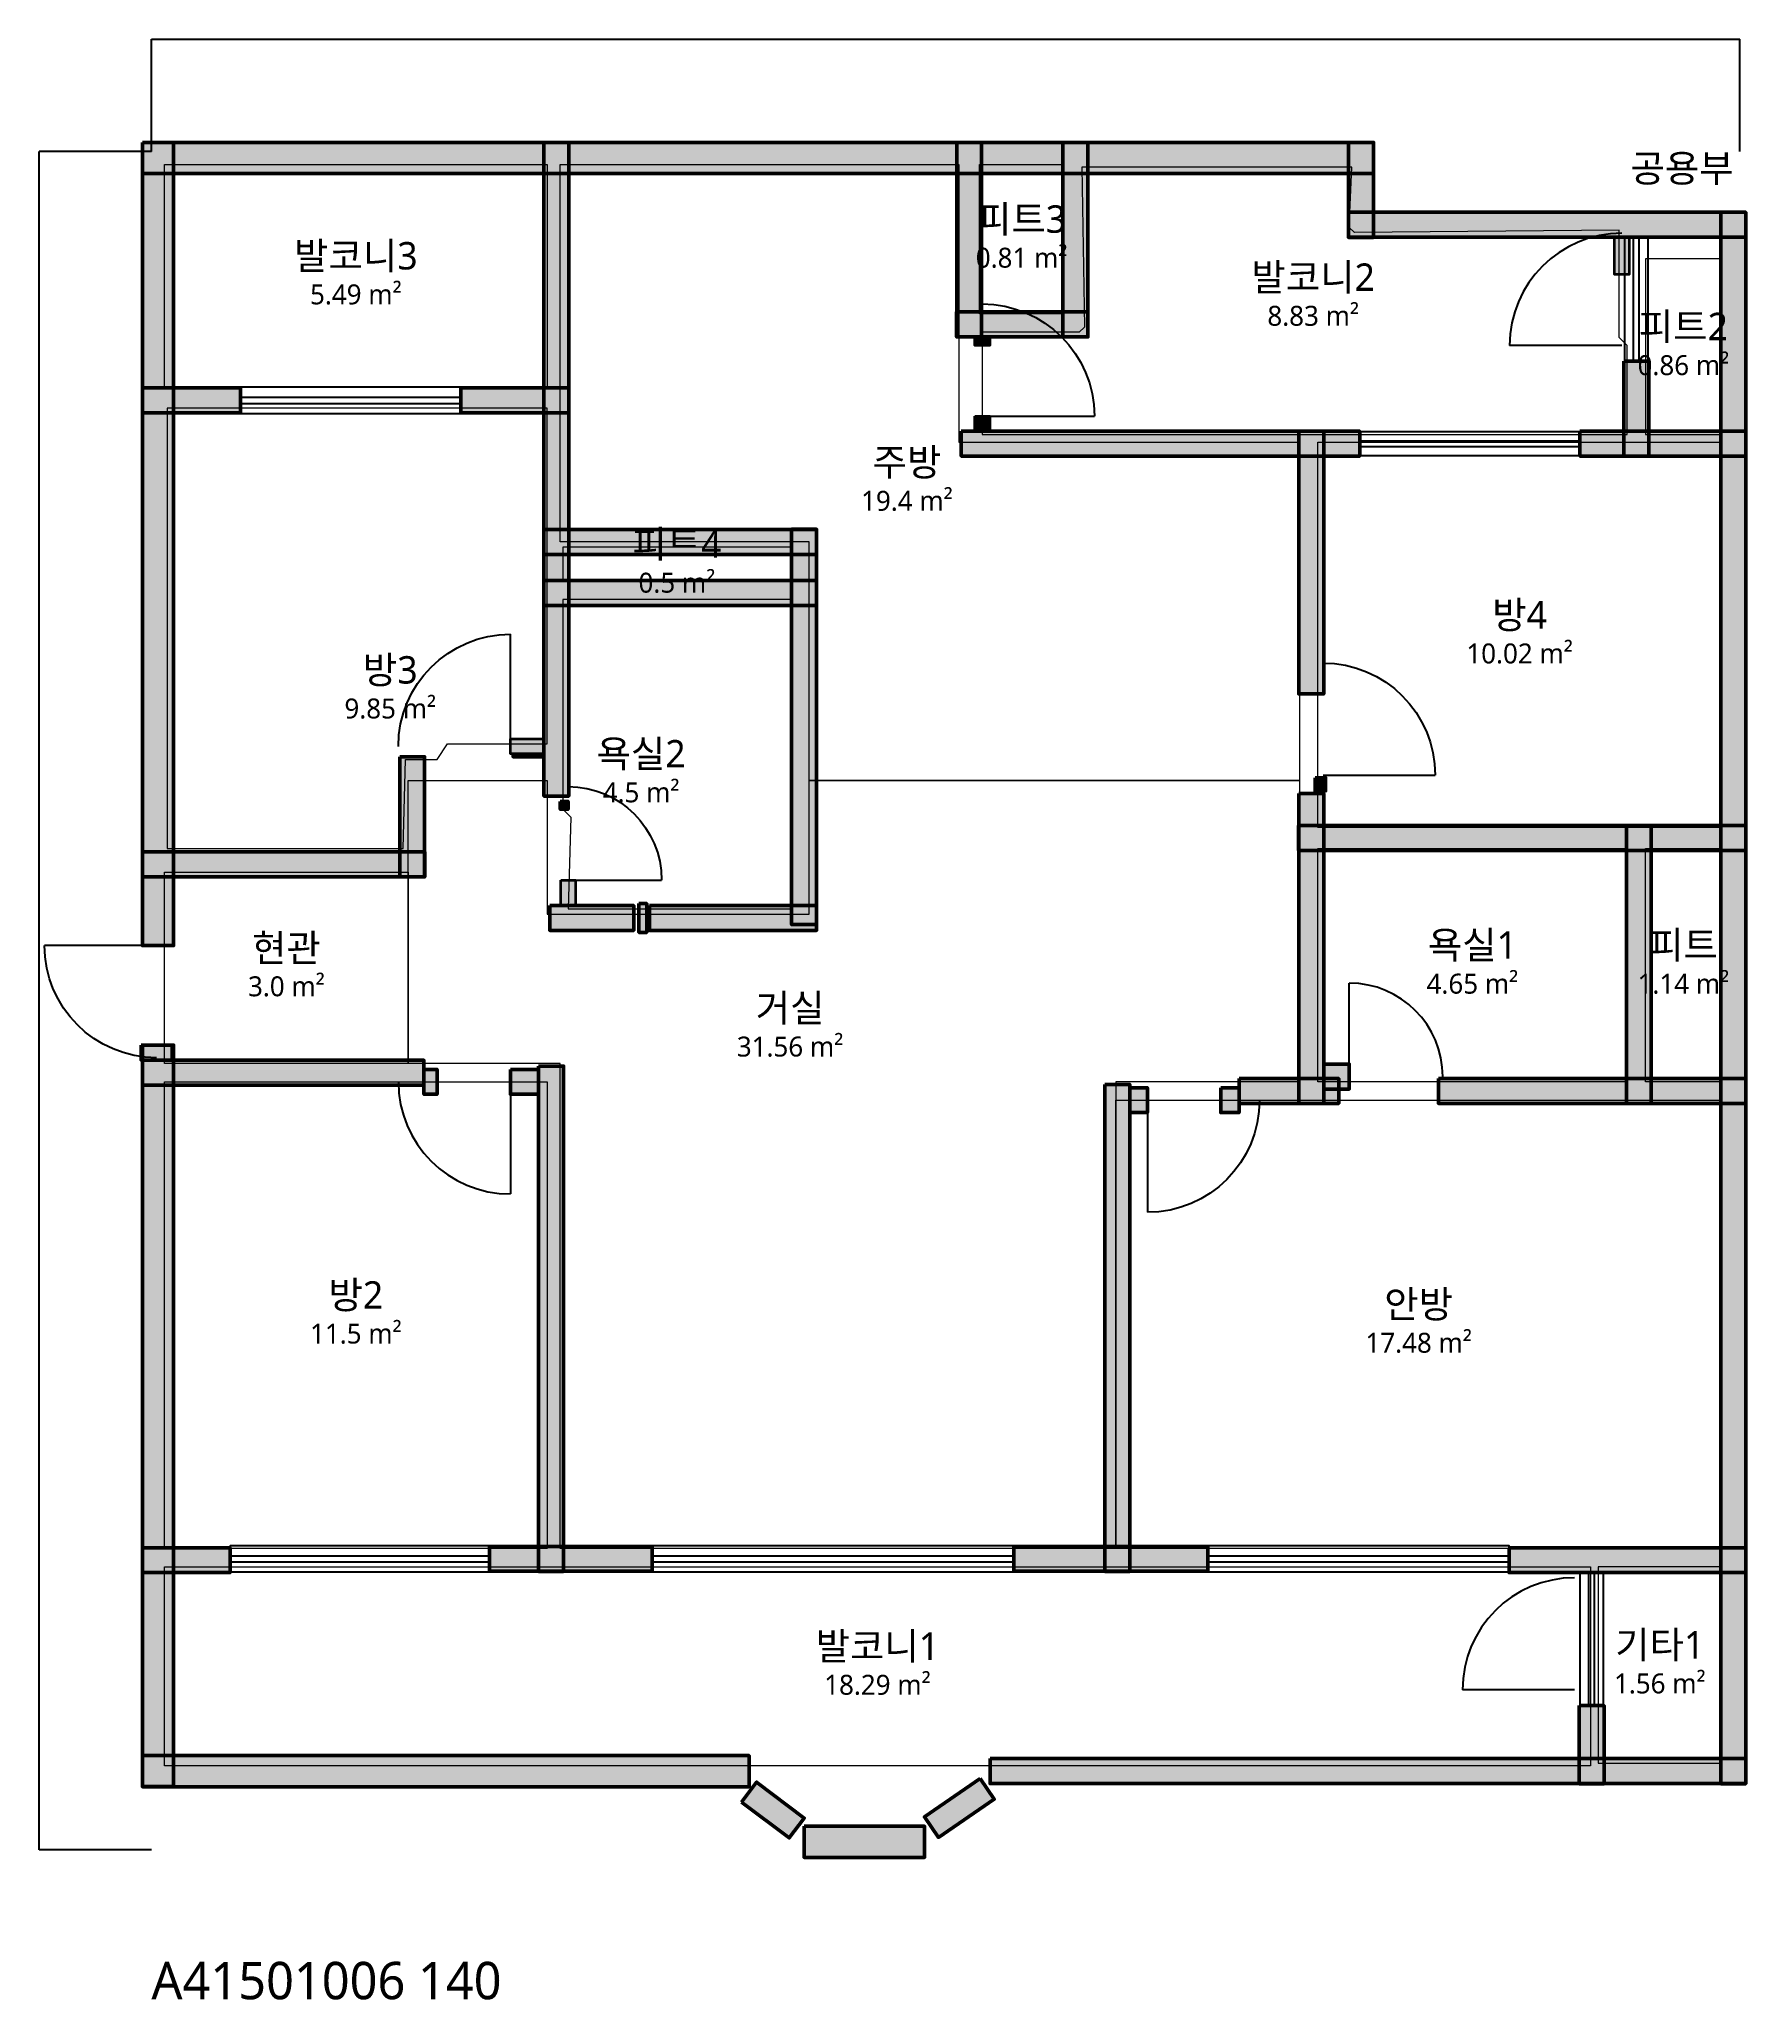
# Model space of a CAD drawing. Header units: millimetres. Extents: x -900 to 12795, y -1204 to 14530.
import ezdxf

# ---------------------------------------------------------------- set-up
doc = ezdxf.new("R2010")
doc.units = ezdxf.units.MM
for name, color, linetype, lineweight in [('A-ANNO-DIMS', 3, 'Continuous', 13), ('A-AREA', 9, 'Continuous', 13), ('A-AREA-IDEN', 7, 'Continuous', 18), ('A-AREA-PUBL', 9, 'Continuous', 13), ('A-DOOR', 4, 'Continuous', 25), ('A-GLAZ', 5, 'Continuous', 25), ('A-WALL-EXTR', 7, 'Continuous', 50), ('A-WALL-PATT', 8, 'Continuous', 9), ('A-WALL-PRTN', 8, 'Continuous', 35), ('A-WALL-STRC', 7, 'Continuous', 50)]:
    doc.layers.add(name, color=color, linetype=linetype, lineweight=lineweight)
doc.styles.add('OpenSansCondensed-Light', font='OpenSansCondensed-Light.ttf')
doc.styles.get("Standard").update_dxf_attribs({"font": 'malgun.ttf'})
doc.dimstyles.new('EZDXF', dxfattribs={"dimtxt": 0.25, "dimasz": 0.175, "dimexe": 0.375, "dimexo": 0.125, "dimgap": 0.1, "dimtad": 1, "dimlfac": 100, "dimzin": 12, "dimdsep": 46, "dimtxsty": 'OpenSansCondensed-Light', "dimblk": 'ARCHTICK', "dimcen": 2.5, "dimazin": 3, "dimtfac": 0.5, "dimtmove": 2, "dimatfit": 3})

# ---------------------------------------------------------------- blocks, each defined once
blk = doc.blocks.new('JJ-DOOR-SWING')
blk.add_line((0, 0), (0, 1000))
blk.add_arc((0, 0), 1000, 0, 90)
blk = doc.blocks.new('JJ-WIN-DOUBLE')
for p, q in [((0, 120), (1000, 120)), ((0, -120), (1000, -120))]:
    blk.add_line(p, q)
blk.add_lwpolyline([(0, -500), (1000, -500), (1000, 500), (0, 500)], close=True)
blk = doc.blocks.new('_ARCHTICK')
at = {"color": 0, "linetype": 'BYBLOCK', "const_width": 0.15}
blk.add_lwpolyline([(-0.5, -0.5), (0.5, 0.5)], dxfattribs=at)

msp = doc.modelspace()

# ---------------------------------------------------------------- hatches: boundary and pattern name
at = {"layer": 'A-WALL-PATT'}
h = msp.add_hatch(color=8, dxfattribs=at)
h.dxf.hatch_style = 1
h.paths.add_polyline_path([(-72.4, 13701.6), (177.6, 13701.6), (177.6, 7256.8), (-72.4, 7256.8)])
h = msp.add_hatch(color=8, dxfattribs=at)
h.dxf.hatch_style = 1
h.paths.add_polyline_path([(-71.5, 13702.5), (9808.2, 13702.5), (9808.2, 13452.5), (-71.5, 13452.5)])
h = msp.add_hatch(color=8, dxfattribs=at)
h.dxf.hatch_style = 1
h.paths.add_polyline_path([(3149.8, 13701.6), (3349.8, 13701.6), (3349.8, 8455.7), (3149.8, 8455.7)])
h = msp.add_hatch(color=8, dxfattribs=at)
h.dxf.hatch_style = 1
h.paths.add_polyline_path([(6462.6, 13701.6), (6662.6, 13701.6), (6662.6, 12140.9), (6462.6, 12140.9)])
h = msp.add_hatch(color=8, dxfattribs=at)
h.dxf.hatch_style = 1
h.paths.add_polyline_path([(7314.5, 13701.6), (7514.5, 13701.6), (7514.5, 12140.9), (7314.5, 12140.9)])
h = msp.add_hatch(color=8, dxfattribs=at)
h.dxf.hatch_style = 1
h.paths.add_polyline_path([(9607.2, 13701.6), (9807.2, 13701.6), (9807.2, 12940.2), (9607.2, 12940.2)])
h = msp.add_hatch(color=8, dxfattribs=at)
h.dxf.hatch_style = 1
h.paths.add_polyline_path([(9606.3, 13141.1), (12795, 13141.1), (12795, 12941.1), (9606.3, 12941.1)])
h = msp.add_hatch(color=8, dxfattribs=at)
h.dxf.hatch_style = 1
h.paths.add_polyline_path([(12594.1, 13142.1), (12794.1, 13142.1), (12794.1, 530.1), (12594.1, 530.1)])
h = msp.add_hatch(color=8, dxfattribs=at)
h.dxf.hatch_style = 1
h.paths.add_polyline_path([(11740.1, 12940.2), (11860.1, 12940.2), (11860.1, 12641.5), (11740.1, 12641.5)])
h = msp.add_hatch(color=8, dxfattribs=at)
h.dxf.hatch_style = 1
h.paths.add_polyline_path([(6461.7, 12341.8), (7515.5, 12341.8), (7515.5, 12141.8), (6461.7, 12141.8)])
h = msp.add_hatch(color=8, dxfattribs=at)
h.dxf.hatch_style = 1
h.paths.add_polyline_path([(6607.8, 12140.9), (6727.8, 12140.9), (6727.8, 12073.6), (6607.8, 12073.6)])
h = msp.add_hatch(color=8, dxfattribs=at)
h.dxf.hatch_style = 1
h.paths.add_polyline_path([(11815.8, 11947.4), (12015.8, 11947.4), (12015.8, 11183.8), (11815.8, 11183.8)])
h = msp.add_hatch(color=8, dxfattribs=at)
h.dxf.hatch_style = 1
h.paths.add_polyline_path([(-71.5, 11731.8), (715.2, 11731.8), (715.2, 11531.8), (-71.5, 11531.8)])
h = msp.add_hatch(color=8, dxfattribs=at)
h.dxf.hatch_style = 1
h.paths.add_polyline_path([(2482, 11731.8), (3350.7, 11731.8), (3350.7, 11531.8), (2482, 11531.8)])
h = msp.add_hatch(color=8, dxfattribs=at)
h.dxf.hatch_style = 1
h.paths.add_polyline_path([(6607.8, 11505.6), (6727.8, 11505.6), (6727.8, 11385.8), (6607.8, 11385.8)])
h = msp.add_hatch(color=8, dxfattribs=at)
h.dxf.hatch_style = 1
h.paths.add_polyline_path([(6499.5, 11384.8), (9696.7, 11384.8), (9696.7, 11184.8), (6499.5, 11184.8)])
h = msp.add_hatch(color=8, dxfattribs=at)
h.dxf.hatch_style = 1
h.paths.add_polyline_path([(9207.6, 11385.8), (9407.6, 11385.8), (9407.6, 9276), (9207.6, 9276)])
h = msp.add_hatch(color=8, dxfattribs=at)
h.dxf.hatch_style = 1
h.paths.add_polyline_path([(9408.5, 11384.8), (9696.7, 11384.8), (9696.7, 11184.8), (9408.5, 11184.8)])
h = msp.add_hatch(color=8, dxfattribs=at)
h.dxf.hatch_style = 1
h.paths.add_polyline_path([(11463.6, 11384.8), (12795, 11384.8), (12795, 11184.8), (11463.6, 11184.8)])
h = msp.add_hatch(color=8, dxfattribs=at)
h.dxf.hatch_style = 1
h.paths.add_polyline_path([(3148.8, 10596), (5338.5, 10596), (5338.5, 10396), (3148.8, 10396)])
h = msp.add_hatch(color=8, dxfattribs=at)
h.dxf.hatch_style = 1
h.paths.add_polyline_path([(5137.5, 10597), (5337.5, 10597), (5337.5, 7425), (5137.5, 7425)])
h = msp.add_hatch(color=8, dxfattribs=at)
h.dxf.hatch_style = 1
h.paths.add_polyline_path([(3148.8, 10185.8), (5338.5, 10185.8), (5338.5, 9985.8), (3148.8, 9985.8)])
h = msp.add_hatch(color=8, dxfattribs=at)
h.dxf.hatch_style = 1
h.paths.add_polyline_path([(2881.7, 8915.4), (3148.8, 8915.4), (3148.8, 8795.4), (2881.7, 8795.4)])
h = msp.add_hatch(color=8, dxfattribs=at)
h.dxf.hatch_style = 1
h.paths.add_polyline_path([(1992.9, 8771.2), (2192.9, 8771.2), (2192.9, 7807.9), (1992.9, 7807.9)])
h = msp.add_hatch(color=8, dxfattribs=at)
h.dxf.hatch_style = 1
h.paths.add_polyline_path([(2902.7, 8792.2), (3134.1, 8792.2), (3134.1, 8771.2), (2902.7, 8771.2)])
h = msp.add_hatch(color=8, dxfattribs=at)
h.dxf.hatch_style = 1
h.paths.add_polyline_path([(9339.1, 8602.9), (9423.3, 8602.9), (9423.3, 8497.8), (9339.1, 8497.8)])
h = msp.add_hatch(color=8, dxfattribs=at)
h.dxf.hatch_style = 1
h.paths.add_polyline_path([(3281.3, 8413.6), (3344.4, 8413.6), (3344.4, 8350.5), (3281.3, 8350.5)])
h = msp.add_hatch(color=8, dxfattribs=at)
h.dxf.hatch_style = 1
h.paths.add_polyline_path([(9207.6, 8476.7), (9407.6, 8476.7), (9407.6, 5988.4), (9207.6, 5988.4)])
h = msp.add_hatch(color=8, dxfattribs=at)
h.dxf.hatch_style = 1
h.paths.add_polyline_path([(9206.6, 8219.2), (12795, 8219.2), (12795, 8019.2), (9206.6, 8019.2)])
h = msp.add_hatch(color=8, dxfattribs=at)
h.dxf.hatch_style = 1
h.paths.add_polyline_path([(11836.8, 8220.1), (12036.8, 8220.1), (12036.8, 5988.4), (11836.8, 5988.4)])
h = msp.add_hatch(color=8, dxfattribs=at)
h.dxf.hatch_style = 1
h.paths.add_polyline_path([(-71.5, 8008.8), (2193.9, 8008.8), (2193.9, 7808.8), (-71.5, 7808.8)])
h = msp.add_hatch(color=8, dxfattribs=at)
h.dxf.hatch_style = 1
h.paths.add_polyline_path([(3284.4, 7782.6), (3404.4, 7782.6), (3404.4, 7578.6), (3284.4, 7578.6)])
h = msp.add_hatch(color=8, dxfattribs=at)
h.dxf.hatch_style = 1
h.paths.add_polyline_path([(3197.2, 7577.6), (3870.3, 7577.6), (3870.3, 7377.6), (3197.2, 7377.6)])
h = msp.add_hatch(color=8, dxfattribs=at)
h.dxf.hatch_style = 1
h.paths.add_polyline_path([(3912.3, 7593.3), (3975.4, 7593.3), (3975.4, 7361.9), (3912.3, 7361.9)])
h = msp.add_hatch(color=8, dxfattribs=at)
h.dxf.hatch_style = 1
h.paths.add_polyline_path([(3996.5, 7577.6), (5338.5, 7577.6), (5338.5, 7377.6), (3996.5, 7377.6)])
h = msp.add_hatch(color=8, dxfattribs=at)
h.dxf.hatch_style = 1
h.paths.add_polyline_path([(-82.9, 6457.5), (167.1, 6457.5), (167.1, 6337.6), (-82.9, 6337.6)])
h = msp.add_hatch(color=8, dxfattribs=at)
h.dxf.hatch_style = 1
h.paths.add_polyline_path([(-72.4, 6457.5), (177.6, 6457.5), (177.6, 506.9), (-72.4, 506.9)])
h = msp.add_hatch(color=8, dxfattribs=at)
h.dxf.hatch_style = 1
h.paths.add_polyline_path([(-71.5, 6336.6), (2187.5, 6336.6), (2187.5, 6136.6), (-71.5, 6136.6)])
h = msp.add_hatch(color=8, dxfattribs=at)
h.dxf.hatch_style = 1
h.paths.add_polyline_path([(9408.5, 6305.1), (9612.6, 6305.1), (9612.6, 6105.1), (9408.5, 6105.1)])
h = msp.add_hatch(color=8, dxfattribs=at)
h.dxf.hatch_style = 1
h.paths.add_polyline_path([(2187.5, 6263), (2292.7, 6263), (2292.7, 6063), (2187.5, 6063)])
h = msp.add_hatch(color=8, dxfattribs=at)
h.dxf.hatch_style = 1
h.paths.add_polyline_path([(2881.7, 6263), (3106.7, 6263), (3106.7, 6063), (2881.7, 6063)])
h = msp.add_hatch(color=8, dxfattribs=at)
h.dxf.hatch_style = 1
h.paths.add_polyline_path([(3107.7, 6289.2), (3307.7, 6289.2), (3307.7, 2233.8), (3107.7, 2233.8)])
h = msp.add_hatch(color=8, dxfattribs=at)
h.dxf.hatch_style = 1
h.paths.add_polyline_path([(7651.1, 6142), (7851.1, 6142), (7851.1, 2233.8), (7651.1, 2233.8)])
h = msp.add_hatch(color=8, dxfattribs=at)
h.dxf.hatch_style = 1
h.paths.add_polyline_path([(8729.1, 6189.4), (9528.4, 6189.4), (9528.4, 5989.4), (8729.1, 5989.4)])
h = msp.add_hatch(color=8, dxfattribs=at)
h.dxf.hatch_style = 1
h.paths.add_polyline_path([(10327.7, 6189.4), (12795, 6189.4), (12795, 5989.4), (10327.7, 5989.4)])
h = msp.add_hatch(color=8, dxfattribs=at)
h.dxf.hatch_style = 1
h.paths.add_polyline_path([(7852, 6115.7), (7993, 6115.7), (7993, 5915.7), (7852, 5915.7)])
h = msp.add_hatch(color=8, dxfattribs=at)
h.dxf.hatch_style = 1
h.paths.add_polyline_path([(8581.9, 6115.7), (8729.1, 6115.7), (8729.1, 5915.7), (8581.9, 5915.7)])
h = msp.add_hatch(color=8, dxfattribs=at)
h.dxf.hatch_style = 1
h.paths.add_polyline_path([(-71.5, 2424.3), (631, 2424.3), (631, 2224.3), (-71.5, 2224.3)])
h = msp.add_hatch(color=8, dxfattribs=at)
h.dxf.hatch_style = 1
h.paths.add_polyline_path([(2713.4, 2434.8), (4017.5, 2434.8), (4017.5, 2234.8), (2713.4, 2234.8)])
h = msp.add_hatch(color=8, dxfattribs=at)
h.dxf.hatch_style = 1
h.paths.add_polyline_path([(6920.2, 2434.8), (8476.7, 2434.8), (8476.7, 2234.8), (6920.2, 2234.8)])
h = msp.add_hatch(color=8, dxfattribs=at)
h.dxf.hatch_style = 1
h.paths.add_polyline_path([(10895.7, 2424.3), (12795, 2424.3), (12795, 2224.3), (10895.7, 2224.3)])
h = msp.add_hatch(color=8, dxfattribs=at)
h.dxf.hatch_style = 1
h.paths.add_polyline_path([(11458.2, 1156.9), (11658.2, 1156.9), (11658.2, 530.1), (11458.2, 530.1)])
h = msp.add_hatch(color=8, dxfattribs=at)
h.dxf.hatch_style = 1
h.paths.add_polyline_path([(-71.5, 756), (4795.8, 756), (4795.8, 506), (-71.5, 506)])
h = msp.add_hatch(color=8, dxfattribs=at)
h.dxf.hatch_style = 1
h.paths.add_polyline_path([(6730.9, 731), (12795, 731), (12795, 531), (6730.9, 531)])
h = msp.add_hatch(color=8, dxfattribs=at)
h.dxf.hatch_style = 1
h.paths.add_polyline_path([(4735.6, 382.9), (5118.5, 94.7), (5238.7, 254.5), (4855.9, 542.6)])
h = msp.add_hatch(color=8, dxfattribs=at)
h.dxf.hatch_style = 1
h.paths.add_polyline_path([(6651.2, 570.5), (6203.2, 263.4), (6316.3, 98.4), (6764.3, 405.5)])
h = msp.add_hatch(color=8, dxfattribs=at)
h.dxf.hatch_style = 1
h.paths.add_polyline_path([(5237.5, 188.1), (6205.1, 188.1), (6205.1, -61.9), (5237.5, -61.9)])

# ---------------------------------------------------------------- linework, layer by layer
at = {"layer": 'A-AREA'}
for points in [[(105.2, 11737), (105.2, 13524.9), (3176.1, 13524.9), (3176.1, 11737)], [(9212.9, 11295.3), (9212.9, 8581.9), (5279.6, 8581.9), (5279.6, 10496), (3281.3, 10496), (3281.3, 13524.9), (6478.5, 13524.9), (6478.5, 11295.3)], [(6646.8, 12326), (6646.8, 13524.9), (7319.9, 13524.9), (7319.9, 12326)], [(6667.8, 12178.7), (6667.8, 11358.4), (11842.2, 11358.4), (11842.2, 12073.6), (11779.1, 12136.7), (11779.1, 12999.1), (9654.6, 12978), (9612.6, 13020.1), (9633.6, 13503.9), (7467.1, 13503.9), (7488.1, 12220.8), (7446.1, 12178.7)], [(11989.4, 12767.7), (11989.4, 11358.4), (12599.4, 11358.4), (12599.4, 12767.7)], [(126.2, 11568.7), (126.2, 8035), (2019.3, 8035), (2040.3, 8750.2), (2292.7, 8750.2), (2376.9, 8876.4), (3176.1, 8876.4), (3176.1, 11568.7)], [(9360.2, 8203.3), (9360.2, 11295.3), (12599.4, 11295.3), (12599.4, 8203.3)], [(3302.4, 10453.9), (3302.4, 10180.5), (5132.3, 10180.5), (5132.3, 10453.9)], [(3302.4, 10033.3), (3302.4, 8350.5), (3365.5, 8287.4), (3344.4, 7551.2), (5132.3, 7551.2), (5132.3, 10033.3)], [(7740.5, 6163), (7740.5, 2418.9), (3281.3, 2418.9), (3281.3, 6310.2), (2061.3, 6310.2), (2061.3, 8581.9), (3176.1, 8581.9), (3176.1, 7509.2), (5279.6, 7509.2), (5279.6, 8581.9), (9212.9, 8581.9), (9212.9, 6163)], [(9360.2, 6163), (9360.2, 8035), (11842.2, 8035), (11842.2, 6163)], [(11989.4, 6163), (11989.4, 8035), (12599.4, 8035), (12599.4, 6163)], [(105.2, 6310.2), (105.2, 7845.7), (2061.3, 7845.7), (2061.3, 6310.2)], [(105.2, 2418.9), (105.2, 6163), (3176.1, 6163), (3176.1, 2418.9)], [(7740.5, 2418.9), (7740.5, 6015.7), (12599.4, 6015.7), (12599.4, 2418.9)], [(105.2, 673.1), (105.2, 2271.7), (11547.7, 2271.7), (11547.7, 673.1)], [(11610.8, 2271.7), (11610.8, 694.1), (12599.4, 694.1), (12599.4, 2271.7)]]:
    msp.add_lwpolyline(points, close=True, dxfattribs=at)
at = {"layer": 'A-WALL-EXTR'}
for points in [[(-72.4, 13701.6), (177.6, 13701.6), (177.6, 7256.8), (-72.4, 7256.8)], [(-71.5, 13702.5), (9808.2, 13702.5), (9808.2, 13452.5), (-71.5, 13452.5)], [(2902.7, 8792.2), (3134.1, 8792.2), (3134.1, 8771.2), (2902.7, 8771.2)], [(9339.1, 8602.9), (9423.3, 8602.9), (9423.3, 8497.8), (9339.1, 8497.8)], [(3281.3, 8413.6), (3344.4, 8413.6), (3344.4, 8350.5), (3281.3, 8350.5)], [(3912.3, 7593.3), (3975.4, 7593.3), (3975.4, 7361.9), (3912.3, 7361.9)], [(-82.9, 6457.5), (167.1, 6457.5), (167.1, 6337.6), (-82.9, 6337.6)], [(-72.4, 6457.5), (177.6, 6457.5), (177.6, 506.9), (-72.4, 506.9)], [(-71.5, 756), (4795.8, 756), (4795.8, 506), (-71.5, 506)], [(5237.5, 188.1), (6205.1, 188.1), (6205.1, -61.9), (5237.5, -61.9)]]:
    msp.add_lwpolyline(points, close=True, dxfattribs=at)
at = {"layer": 'A-WALL-PRTN'}
for points in [[(11740.1, 12940.2), (11860.1, 12940.2), (11860.1, 12641.5), (11740.1, 12641.5)], [(6607.8, 12140.9), (6727.8, 12140.9), (6727.8, 12073.6), (6607.8, 12073.6)], [(6607.8, 11505.6), (6727.8, 11505.6), (6727.8, 11385.8), (6607.8, 11385.8)], [(2881.7, 8915.4), (3148.8, 8915.4), (3148.8, 8795.4), (2881.7, 8795.4)], [(3284.4, 7782.6), (3404.4, 7782.6), (3404.4, 7578.6), (3284.4, 7578.6)]]:
    msp.add_lwpolyline(points, close=True, dxfattribs=at)
at = {"layer": 'A-WALL-STRC'}
for points in [[(3149.8, 13701.6), (3349.8, 13701.6), (3349.8, 8455.7), (3149.8, 8455.7)], [(6462.6, 13701.6), (6662.6, 13701.6), (6662.6, 12140.9), (6462.6, 12140.9)], [(7314.5, 13701.6), (7514.5, 13701.6), (7514.5, 12140.9), (7314.5, 12140.9)], [(9607.2, 13701.6), (9807.2, 13701.6), (9807.2, 12940.2), (9607.2, 12940.2)], [(9606.3, 13141.1), (12795, 13141.1), (12795, 12941.1), (9606.3, 12941.1)], [(12594.1, 13142.1), (12794.1, 13142.1), (12794.1, 530.1), (12594.1, 530.1)], [(6461.7, 12341.8), (7515.5, 12341.8), (7515.5, 12141.8), (6461.7, 12141.8)], [(11815.8, 11947.4), (12015.8, 11947.4), (12015.8, 11183.8), (11815.8, 11183.8)], [(-71.5, 11731.8), (715.2, 11731.8), (715.2, 11531.8), (-71.5, 11531.8)], [(2482, 11731.8), (3350.7, 11731.8), (3350.7, 11531.8), (2482, 11531.8)], [(6499.5, 11384.8), (9696.7, 11384.8), (9696.7, 11184.8), (6499.5, 11184.8)], [(9207.6, 11385.8), (9407.6, 11385.8), (9407.6, 9276), (9207.6, 9276)], [(9408.5, 11384.8), (9696.7, 11384.8), (9696.7, 11184.8), (9408.5, 11184.8)], [(11463.6, 11384.8), (12795, 11384.8), (12795, 11184.8), (11463.6, 11184.8)], [(3148.8, 10596), (5338.5, 10596), (5338.5, 10396), (3148.8, 10396)], [(5137.5, 10597), (5337.5, 10597), (5337.5, 7425), (5137.5, 7425)], [(3148.8, 10185.8), (5338.5, 10185.8), (5338.5, 9985.8), (3148.8, 9985.8)], [(1992.9, 8771.2), (2192.9, 8771.2), (2192.9, 7807.9), (1992.9, 7807.9)], [(9207.6, 8476.7), (9407.6, 8476.7), (9407.6, 5988.4), (9207.6, 5988.4)], [(9206.6, 8219.2), (12795, 8219.2), (12795, 8019.2), (9206.6, 8019.2)], [(11836.8, 8220.1), (12036.8, 8220.1), (12036.8, 5988.4), (11836.8, 5988.4)], [(-71.5, 8008.8), (2193.9, 8008.8), (2193.9, 7808.8), (-71.5, 7808.8)], [(3197.2, 7577.6), (3870.3, 7577.6), (3870.3, 7377.6), (3197.2, 7377.6)], [(3996.5, 7577.6), (5338.5, 7577.6), (5338.5, 7377.6), (3996.5, 7377.6)], [(-71.5, 6336.6), (2187.5, 6336.6), (2187.5, 6136.6), (-71.5, 6136.6)], [(9408.5, 6305.1), (9612.6, 6305.1), (9612.6, 6105.1), (9408.5, 6105.1)], [(2187.5, 6263), (2292.7, 6263), (2292.7, 6063), (2187.5, 6063)], [(2881.7, 6263), (3106.7, 6263), (3106.7, 6063), (2881.7, 6063)], [(3107.7, 6289.2), (3307.7, 6289.2), (3307.7, 2233.8), (3107.7, 2233.8)], [(7651.1, 6142), (7851.1, 6142), (7851.1, 2233.8), (7651.1, 2233.8)], [(8729.1, 6189.4), (9528.4, 6189.4), (9528.4, 5989.4), (8729.1, 5989.4)], [(10327.7, 6189.4), (12795, 6189.4), (12795, 5989.4), (10327.7, 5989.4)], [(7852, 6115.7), (7993, 6115.7), (7993, 5915.7), (7852, 5915.7)], [(8581.9, 6115.7), (8729.1, 6115.7), (8729.1, 5915.7), (8581.9, 5915.7)], [(-71.5, 2424.3), (631, 2424.3), (631, 2224.3), (-71.5, 2224.3)], [(2713.4, 2434.8), (4017.5, 2434.8), (4017.5, 2234.8), (2713.4, 2234.8)], [(6920.2, 2434.8), (8476.7, 2434.8), (8476.7, 2234.8), (6920.2, 2234.8)], [(10895.7, 2424.3), (12795, 2424.3), (12795, 2224.3), (10895.7, 2224.3)], [(11458.2, 1156.9), (11658.2, 1156.9), (11658.2, 530.1), (11458.2, 530.1)], [(6730.9, 731), (12795, 731), (12795, 531), (6730.9, 531)], [(4735.6, 382.9), (5118.5, 94.7), (5238.7, 254.5), (4855.9, 542.6)], [(6651.2, 570.5), (6203.2, 263.4), (6316.3, 98.4), (6764.3, 405.5)]]:
    msp.add_lwpolyline(points, close=True, dxfattribs=at)

# ---------------------------------------------------------------- block references
at = {"layer": 'A-DOOR'}
for p, xscale, yscale, rotation in [((11800.1, 12073.6), 0.9, 0.9, 90), ((6667.8, 11505.6), 0.9, -0.9, 90), ((2881.7, 8855.4), 0.9, -0.9, 180), ((9402.2, 8624), 0.9, -0.9, 90), ((3344.4, 7782.6), 0.75, -0.75, 90), ((42.1, 7256.8), 0.9, -0.9, -90), ((2881.7, 6163), 0.9, 0.9, 180), ((11421.5, 1283.1), 0.9, 0.9, 90)]:
    msp.add_blockref('JJ-DOOR-SWING', p, dxfattribs=dict(at, xscale=xscale, yscale=yscale, rotation=rotation))
for p, xscale, yscale in [((9612.6, 6205.1), 0.75, 0.75), ((7993, 6015.7), 0.9, -0.9)]:
    msp.add_blockref('JJ-DOOR-SWING', p, dxfattribs=dict(at, xscale=xscale, yscale=yscale))
at = {"layer": 'A-GLAZ', "yscale": 0.18930677543369373, "rotation": 90}
for p, xscale in [((11915.8, 11947.4), 0.9886000000000004), ((11558.2, 1156.9), 1.0726999999999998)]:
    msp.add_blockref('JJ-WIN-DOUBLE', p, dxfattribs=dict(at, xscale=xscale))
at = {"layer": 'A-GLAZ'}
for p, xscale, yscale in [((715.2, 11631.8), 1.7668, 0.21034086159299303), ((9696.7, 11284.8), 1.7668999999999997, 0.18930677543369373), ((631, 2334.8), 2.0824000000000003, 0.21034086159299303), ((4017.5, 2334.8), 2.9027, 0.21034086159299303), ((8476.7, 2334.8), 2.419, 0.21034086159299303)]:
    msp.add_blockref('JJ-WIN-DOUBLE', p, dxfattribs=dict(at, xscale=xscale, yscale=yscale))

# ---------------------------------------------------------------- texts
at = {"layer": 'A-AREA-IDEN'}
for s, insert, char_height, attachment_point in [('피트3', (6983.35, 13075.45), 220, 5), ('발코니3', (1640.65, 12780.95), 220, 5), ('0.81 m²', (6983.35, 12775.45), 160, 5), ('발코니2', (9323.35833, 12609.19167), 220, 5), ('5.49 m²', (1640.65, 12480.95), 160, 5), ('8.83 m²', (9323.35833, 12309.19167), 160, 5), ('피트2', (12294.4, 12213.05), 220, 5), ('0.86 m²', (12294.4, 11913.05), 160, 5), ('주방', (6063.075, 11124.525), 220, 5), ('19.4 m²', (6063.075, 10824.525), 160, 5), ('피트4', (4217.35, 10467.2), 220, 5), ('0.5 m²', (4217.35, 10167.2), 160, 5), ('방4', (10979.8, 9899.3), 220, 5), ('방3', (1916.725, 9457.575), 220, 5), ('10.02 m²', (10979.8, 9599.3), 160, 5), ('9.85 m²', (1916.725, 9157.575), 160, 5), ('욕실2', (3929.88333, 8784.48333), 220, 5), ('4.5 m²', (3929.88333, 8484.48333), 160, 5), ('욕실1', (10601.2, 7249), 220, 5), ('피트', (12294.4, 7249), 220, 5), ('현관', (1083.25, 7227.95), 220, 5), ('3.0 m²', (1083.25, 6927.95), 160, 5), ('4.65 m²', (10601.2, 6949), 160, 5), ('1.14 m²', (12294.4, 6949), 160, 5), ('거실', (5125.28333, 6744.18333), 220, 5), ('31.56 m²', (5125.28333, 6444.18333), 160, 5), ('방2', (1640.65, 4440.95), 220, 5), ('안방', (10169.95, 4367.3), 220, 5), ('11.5 m²', (1640.65, 4140.95), 160, 5), ('17.48 m²', (10169.95, 4067.3), 160, 5), ('발코니1', (5826.45, 1622.4), 220, 5), ('기타1', (12105.1, 1632.9), 220, 5), ('18.29 m²', (5826.45, 1322.4), 160, 5), ('1.56 m²', (12105.1, 1332.9), 160, 5), ('A41501006 140', (0, -900), 300, 1)]:
    msp.add_mtext(s, dxfattribs=dict(at, insert=insert, char_height=char_height, attachment_point=attachment_point))
at = {"layer": 'A-AREA-PUBL', "insert": (12283.9, 13482.8), "char_height": 220, "attachment_point": 5}
msp.add_mtext('공용부', dxfattribs=at)

# ---------------------------------------------------------------- dimensions: what is measured, and where the dimension line sits
at = {"layer": 'A-ANNO-DIMS'}
msp.add_linear_dim(base=(0, 14530.08783), p1=(0, 13630.08783), p2=(12746.65621, 13630.08783), dimstyle='EZDXF', dxfattribs=at).render()
msp.add_linear_dim(base=(-900, 0), p1=(0, 0), p2=(0, 13630.08783), angle=90, dimstyle='EZDXF', dxfattribs=at).render()

doc.saveas('drawing.dxf')
